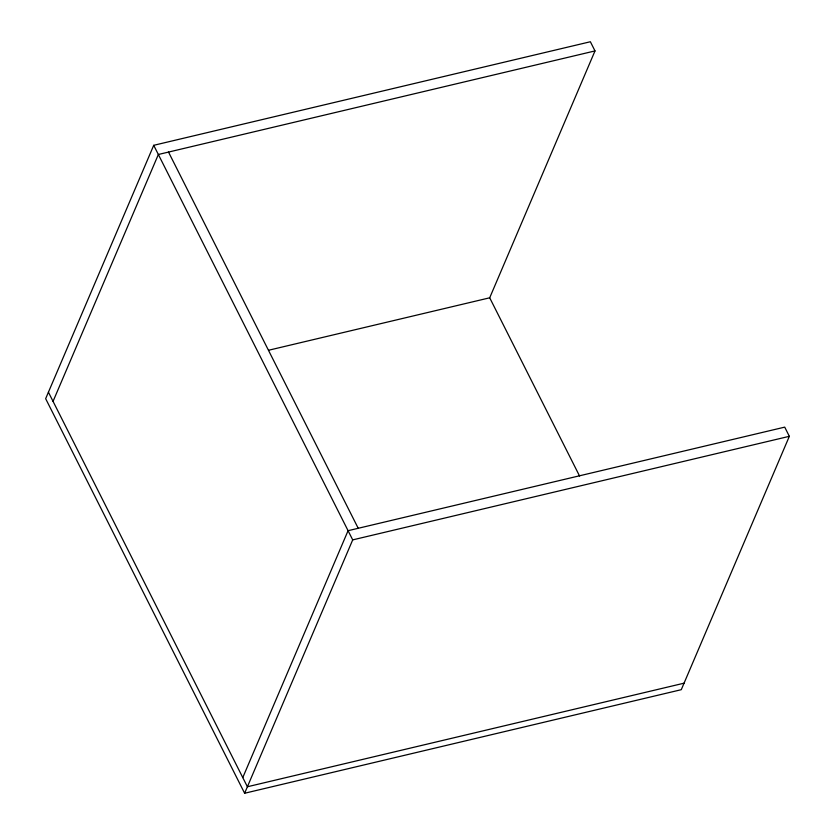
<?xml version="1.0" encoding="UTF-8"?>
<svg xmlns="http://www.w3.org/2000/svg" width="835" height="835" viewBox="0 0 835 835"><rect width="100%" height="100%" fill="white"/><g stroke="black" fill="none" stroke-linecap="round" stroke-linejoin="round"><path stroke-width="1.25" d="M268.839 350.189L489.696 297.803L595 50.925L590.376 41.75L153.724 145.311L45.654 398.681L244.624 793.25L681.277 689.689L789.346 436.319L784.723 427.134L348.07 530.695L242.776 777.573M53.054 401.364L158.358 154.485L595 50.925M244.624 793.25L352.704 539.88L153.724 145.311M352.704 539.88L789.346 436.319M684.042 683.187L247.4 786.758L48.42 392.189M489.769 297.938L579.563 476.013M168.513 152.074L358.225 528.294"/></g></svg>
